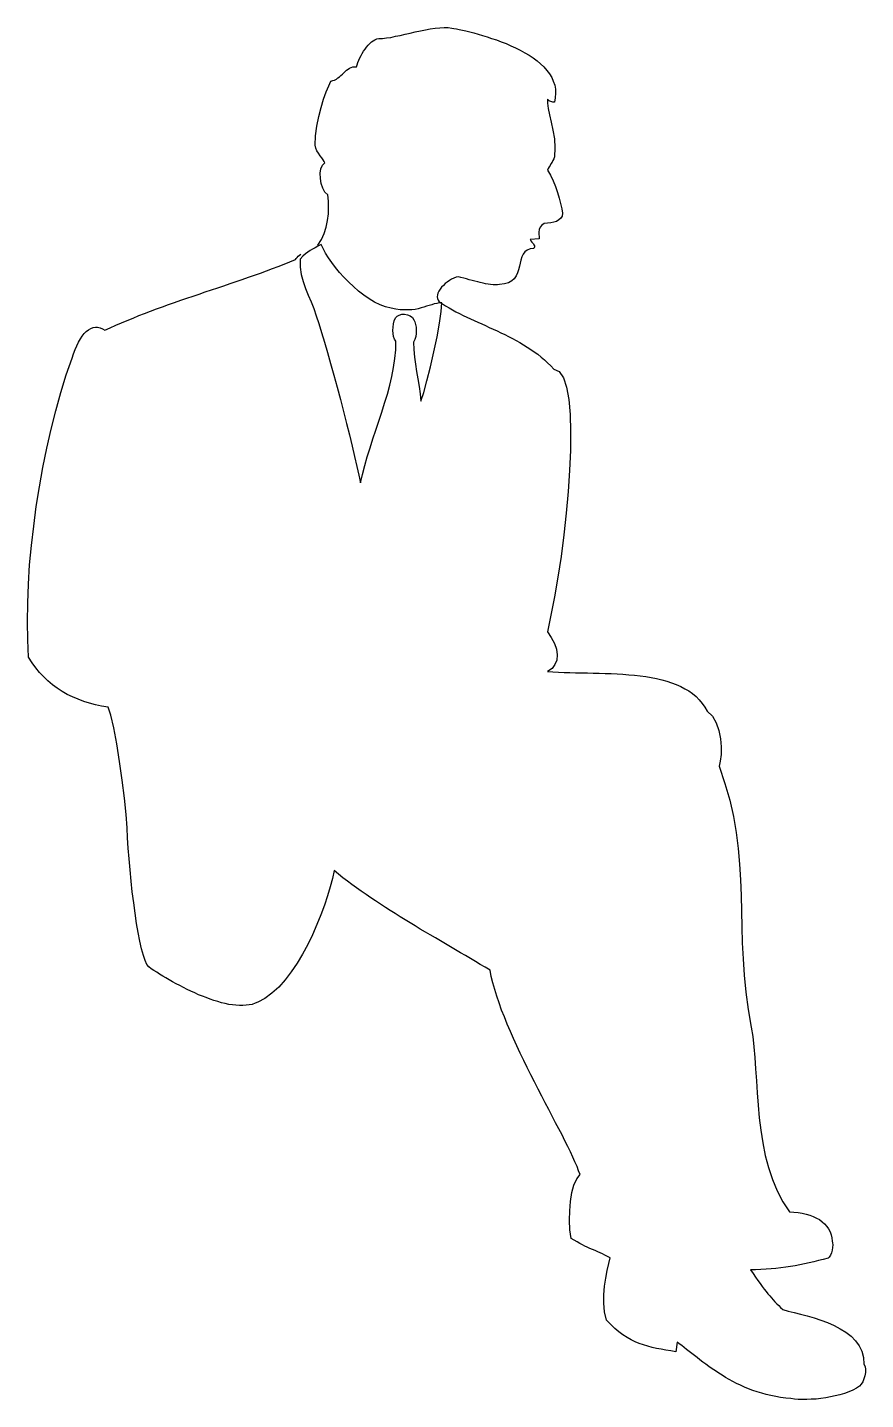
# Model space of a CAD drawing. Extents: x 145.2 to 146.03, y 51.78 to 53.14.
import ezdxf

# ---------------------------------------------------------------- set-up
doc = ezdxf.new("R2010")
doc.units = 0
doc.layers.get('0').update_dxf_attribs({"linetype": 'CONTINUOUS'})

msp = doc.modelspace()

# ---------------------------------------------------------------- linework, layer by layer
at = {"linetype": 'CONTINUOUS'}
for points in [[(145.4876, 52.9235), (145.4881, 52.9236), (145.4916, 52.9292), (145.4942, 52.9352), (145.4962, 52.9415), (145.4976, 52.9479), (145.4984, 52.9545), (145.4986, 52.9609), (145.4985, 52.9671), (145.4978, 52.9732), (145.495, 52.976), (145.4929, 52.9798), (145.4914, 52.9845), (145.4905, 52.9896), (145.4904, 52.9946), (145.491, 52.9991), (145.4925, 53.0027), (145.4948, 53.0048), (145.4944, 53.0063), (145.4934, 53.008), (145.492, 53.0099), (145.4904, 53.012), (145.4888, 53.0144), (145.4872, 53.0169), (145.486, 53.0195), (145.4853, 53.0223), (145.4857, 53.0316), (145.487, 53.0412), (145.4889, 53.0506), (145.4912, 53.0597), (145.4937, 53.0679), (145.4962, 53.0751), (145.4988, 53.0811), (145.501, 53.0855), (145.5029, 53.0861), (145.5046, 53.0867), (145.5064, 53.0877), (145.5079, 53.0888), (145.5093, 53.09), (145.5108, 53.0913), (145.5123, 53.0925), (145.5136, 53.0938), (145.5149, 53.0952), (145.5164, 53.0964), (145.5179, 53.0974), (145.5193, 53.0984), (145.5208, 53.099), (145.5225, 53.0996), (145.5243, 53.0997), (145.5261, 53.0996), (145.5268, 53.1017), (145.5276, 53.104), (145.5285, 53.1062), (145.5296, 53.1085), (145.5307, 53.1108), (145.5319, 53.113), (145.5332, 53.1153), (145.5347, 53.1173), (145.5361, 53.1193), (145.5376, 53.1212), (145.5394, 53.1228), (145.541, 53.1243), (145.5427, 53.1256), (145.5444, 53.1265), (145.5463, 53.1273), (145.5482, 53.1277), (145.5519, 53.1279), (145.5559, 53.1283), (145.5602, 53.1289), (145.5647, 53.1299), (145.5695, 53.1308), (145.5743, 53.132), (145.5793, 53.1331), (145.5843, 53.1343), (145.5893, 53.1353), (145.5942, 53.1364), (145.5991, 53.1372), (145.6038, 53.138), (145.6084, 53.1384), (145.6128, 53.1387), (145.6168, 53.1385), (145.6205, 53.1381), (145.6225, 53.1377), (145.6249, 53.1373), (145.6277, 53.1367), (145.6309, 53.136), (145.6343, 53.1352), (145.638, 53.1343), (145.642, 53.1332), (145.6463, 53.1321), (145.6505, 53.1308), (145.6551, 53.1295), (145.6597, 53.1279), (145.6644, 53.1263), (145.6692, 53.1245), (145.6739, 53.1227), (145.6786, 53.1205), (145.6832, 53.1184), (145.6879, 53.1161), (145.6923, 53.1137), (145.6966, 53.1112), (145.7006, 53.1085), (145.7045, 53.1056), (145.7081, 53.1026), (145.7113, 53.0996), (145.7142, 53.0962), (145.7167, 53.0929), (145.719, 53.0893), (145.7206, 53.0857), (145.722, 53.0818), (145.7226, 53.0778), (145.7229, 53.0737), (145.7225, 53.0693), (145.7216, 53.0649), (145.7202, 53.065), (145.7192, 53.0651), (145.7181, 53.0655), (145.7173, 53.0659), (145.7165, 53.0663), (145.7158, 53.0669), (145.7153, 53.0674), (145.7149, 53.0679), (145.7147, 53.0639), (145.7155, 53.0587), (145.7169, 53.0524), (145.7186, 53.0452), (145.7202, 53.0372), (145.7216, 53.0287), (145.7221, 53.0197), (145.7216, 53.0107), (145.721, 53.0089), (145.7202, 53.0072), (145.7193, 53.0056), (145.7183, 53.004), (145.7174, 53.0024), (145.7165, 53.0009), (145.7155, 52.9993), (145.7149, 52.9977), (145.7178, 52.9926), (145.7205, 52.9872), (145.7228, 52.9814), (145.7248, 52.9757), (145.7265, 52.97), (145.7278, 52.9646), (145.7289, 52.9595), (145.7296, 52.9551), (145.7292, 52.9523), (145.728, 52.9502), (145.7261, 52.9485), (145.7238, 52.9471), (145.7212, 52.9462), (145.7181, 52.9457), (145.7149, 52.9453), (145.7117, 52.945), (145.7091, 52.9434), (145.7075, 52.9413), (145.7067, 52.939), (145.7063, 52.9366), (145.7063, 52.9343), (145.7065, 52.9323), (145.7066, 52.9308), (145.7065, 52.93), (145.6978, 52.9292), (145.6985, 52.9279), (145.6993, 52.9267), (145.7002, 52.9258), (145.701, 52.9248), (145.7015, 52.9239), (145.7019, 52.9228), (145.7019, 52.9218), (145.7014, 52.9204), (145.6977, 52.9199), (145.6947, 52.9187), (145.6925, 52.917), (145.6909, 52.9147), (145.6895, 52.912), (145.6886, 52.9089), (145.6879, 52.9059), (145.6871, 52.9027), (145.6863, 52.8993), (145.6852, 52.8963), (145.6839, 52.8932), (145.682, 52.8905), (145.6796, 52.8883), (145.6764, 52.8865), (145.6724, 52.8853), (145.6674, 52.8848), (145.6654, 52.8845), (145.6634, 52.8845), (145.6611, 52.8845), (145.6587, 52.8848), (145.6563, 52.8851), (145.6537, 52.8855), (145.6512, 52.886), (145.6485, 52.8867), (145.6459, 52.8873), (145.6431, 52.888), (145.6403, 52.8888), (145.6376, 52.8895), (145.6348, 52.8903), (145.6321, 52.8911), (145.6294, 52.8917), (145.6268, 52.8924), (145.6246, 52.8919), (145.6224, 52.8911), (145.6201, 52.89), (145.618, 52.8887), (145.6158, 52.8872), (145.6138, 52.8856), (145.612, 52.8839), (145.6102, 52.882), (145.6088, 52.8801), (145.6076, 52.8781), (145.6066, 52.8762), (145.6061, 52.8744), (145.6058, 52.8725), (145.6061, 52.8708), (145.6068, 52.8692), (145.608, 52.8677), (145.611, 52.8656), (145.6142, 52.8636), (145.6176, 52.8616), (145.6209, 52.8597), (145.6244, 52.8578), (145.6278, 52.8561), (145.6314, 52.8542), (145.6351, 52.8525), (145.6387, 52.8509), (145.6424, 52.8492), (145.6461, 52.8474), (145.6499, 52.8458), (145.6536, 52.8441), (145.6573, 52.8423), (145.6612, 52.8406), (145.665, 52.8389), (145.6688, 52.8371), (145.6726, 52.8353), (145.6763, 52.8334), (145.6802, 52.8315), (145.6838, 52.8295), (145.6875, 52.8274), (145.6911, 52.8253), (145.6947, 52.823), (145.6983, 52.8207), (145.7018, 52.8183), (145.7053, 52.8158), (145.7086, 52.8131), (145.7118, 52.8103), (145.715, 52.8074), (145.7181, 52.8043), (145.7212, 52.8011), (145.7264, 52.7987), (145.7305, 52.7927), (145.7336, 52.7833), (145.7358, 52.7711), (145.7372, 52.7564), (145.7377, 52.7396), (145.7374, 52.721), (145.7366, 52.7011), (145.7353, 52.6803), (145.7333, 52.6589), (145.731, 52.6374), (145.7282, 52.6162), (145.7252, 52.5957), (145.7218, 52.5762), (145.7183, 52.558), (145.7147, 52.5417), (145.7186, 52.536), (145.7217, 52.5301), (145.7236, 52.5244), (145.7244, 52.5189), (145.724, 52.5137), (145.7222, 52.5093), (145.7193, 52.5054), (145.7149, 52.5025), (145.7202, 52.5021), (145.7257, 52.5018), (145.7313, 52.5016), (145.7369, 52.5014), (145.7426, 52.5013), (145.7485, 52.5012), (145.7543, 52.501), (145.7601, 52.5009), (145.766, 52.5008), (145.7719, 52.5006), (145.7777, 52.5004), (145.7836, 52.5001), (145.7894, 52.4997), (145.7951, 52.4993), (145.8008, 52.4988), (145.8064, 52.4981), (145.8119, 52.4974), (145.8173, 52.4965), (145.8225, 52.4956), (145.8277, 52.4944), (145.8326, 52.493), (145.8373, 52.4914), (145.842, 52.4897), (145.8464, 52.4878), (145.8505, 52.4855), (145.8545, 52.4833), (145.8581, 52.4806), (145.8616, 52.4777), (145.8648, 52.4745), (145.8677, 52.471), (145.8703, 52.4673), (145.8725, 52.4633), (145.8777, 52.4583), (145.8815, 52.4518), (145.8841, 52.4442), (145.8857, 52.436), (145.8864, 52.428), (145.8863, 52.4204), (145.8855, 52.4139), (145.8843, 52.4088), (145.8901, 52.3918), (145.8948, 52.3754), (145.8984, 52.3593), (145.9012, 52.3434), (145.9032, 52.3276), (145.9046, 52.3122), (145.9055, 52.2968), (145.906, 52.2813), (145.9064, 52.2658), (145.9068, 52.2504), (145.9072, 52.2346), (145.908, 52.2186), (145.9091, 52.2024), (145.9107, 52.1858), (145.913, 52.1687), (145.916, 52.1512), (145.9175, 52.1418), (145.9187, 52.1318), (145.9196, 52.1213), (145.9204, 52.1101), (145.9211, 52.0983), (145.9219, 52.0864), (145.9228, 52.0742), (145.924, 52.0617), (145.9255, 52.0493), (145.9274, 52.0369), (145.9299, 52.0245), (145.933, 52.0125), (145.9369, 52.0007), (145.9417, 51.9895), (145.9473, 51.9787), (145.9539, 51.9686), (145.9582, 51.9684), (145.9625, 51.968), (145.9665, 51.9674), (145.9702, 51.9664), (145.974, 51.9654), (145.9773, 51.9642), (145.9805, 51.9626), (145.9836, 51.961), (145.9862, 51.959), (145.9885, 51.9568), (145.9907, 51.9544), (145.9924, 51.9519), (145.9939, 51.9491), (145.9949, 51.9461), (145.9956, 51.9429), (145.9959, 51.9396), (145.9964, 51.938), (145.9967, 51.936), (145.9964, 51.9335), (145.996, 51.9309), (145.9952, 51.9283), (145.9943, 51.926), (145.9931, 51.9241), (145.9919, 51.9229), (145.9872, 51.9217), (145.9825, 51.9205), (145.9778, 51.9193), (145.9733, 51.9183), (145.9686, 51.9173), (145.9641, 51.9164), (145.9594, 51.9155), (145.9547, 51.9146), (145.9501, 51.914), (145.9453, 51.9133), (145.9405, 51.9128), (145.9357, 51.9124), (145.9307, 51.912), (145.9256, 51.9118), (145.9204, 51.9116), (145.9152, 51.9116), (145.9179, 51.9077), (145.9204, 51.9041), (145.9227, 51.9008), (145.925, 51.8978), (145.927, 51.895), (145.9289, 51.8925), (145.9307, 51.8901), (145.9326, 51.8878), (145.9343, 51.8857), (145.9361, 51.8837), (145.9378, 51.8818), (145.9395, 51.8798), (145.9414, 51.8779), (145.9433, 51.8761), (145.9451, 51.8741), (145.9473, 51.8721), (145.9526, 51.8707), (145.9585, 51.8693), (145.9648, 51.8678), (145.9714, 51.8659), (145.9781, 51.8641), (145.9848, 51.8618), (145.9915, 51.8593), (145.9979, 51.8565), (146.004, 51.8532), (146.0096, 51.8498), (146.0147, 51.8458), (146.0191, 51.8414), (146.0227, 51.8364), (146.0254, 51.831), (146.027, 51.8249), (146.0274, 51.8183), (146.0286, 51.8159), (146.029, 51.8131), (146.0288, 51.81), (146.0283, 51.8068), (146.0274, 51.8037), (146.0262, 51.8008), (146.0247, 51.7984), (146.0231, 51.7965), (146.0199, 51.7945), (146.0163, 51.7926), (146.0123, 51.7909), (146.0081, 51.7894), (146.0037, 51.7881), (145.9991, 51.7869), (145.9944, 51.786), (145.9896, 51.785), (145.9849, 51.7844), (145.9801, 51.7838), (145.9754, 51.7836), (145.9709, 51.7833), (145.9666, 51.7833), (145.9625, 51.7834), (145.9588, 51.7837), (145.9553, 51.7842), (145.9502, 51.7848), (145.9451, 51.7854), (145.9403, 51.7862), (145.9355, 51.7872), (145.9309, 51.7884), (145.9264, 51.7896), (145.922, 51.7909), (145.9178, 51.7924), (145.9135, 51.794), (145.9095, 51.7957), (145.9055, 51.7974), (145.9016, 51.7993), (145.8979, 51.8012), (145.8943, 51.8032), (145.8907, 51.8052), (145.8872, 51.8073), (145.8839, 51.8095), (145.8807, 51.8116), (145.8775, 51.8137), (145.8743, 51.816), (145.8713, 51.8181), (145.8684, 51.8203), (145.8654, 51.8225), (145.8626, 51.8247), (145.86, 51.8267), (145.8573, 51.8288), (145.8548, 51.8308), (145.8522, 51.8328), (145.8497, 51.8347), (145.8474, 51.8366), (145.845, 51.8383), (145.8428, 51.84), (145.8417, 51.8306), (145.8366, 51.8314), (145.8318, 51.8322), (145.8271, 51.833), (145.8226, 51.8339), (145.8181, 51.8348), (145.8138, 51.8359), (145.8097, 51.8372), (145.8055, 51.8387), (145.8014, 51.8403), (145.7974, 51.8423), (145.7934, 51.8446), (145.7894, 51.8472), (145.7854, 51.8502), (145.7814, 51.8536), (145.7773, 51.8574), (145.7732, 51.8618), (145.7713, 51.8699), (145.7705, 51.8785), (145.7705, 51.8869), (145.7712, 51.8953), (145.7724, 51.9033), (145.7739, 51.9108), (145.7753, 51.9176), (145.7768, 51.9233), (145.7741, 51.9247), (145.7715, 51.926), (145.7691, 51.9271), (145.7668, 51.9281), (145.7647, 51.9292), (145.7625, 51.9301), (145.7604, 51.9311), (145.7583, 51.932), (145.7561, 51.9329), (145.754, 51.9339), (145.7517, 51.9349), (145.7493, 51.9361), (145.7468, 51.9375), (145.7441, 51.9391), (145.7412, 51.9407), (145.7381, 51.9425), (145.737, 51.9511), (145.7366, 51.9604), (145.7368, 51.9698), (145.7376, 51.979), (145.739, 51.9877), (145.741, 51.9951), (145.7437, 52.0013), (145.747, 52.0055), (145.7456, 52.0094), (145.744, 52.0136), (145.742, 52.0181), (145.7398, 52.0229), (145.7374, 52.028), (145.7349, 52.0333), (145.7321, 52.0388), (145.7292, 52.0447), (145.7261, 52.0507), (145.7229, 52.0568), (145.7195, 52.0632), (145.7161, 52.0698), (145.7126, 52.0764), (145.7091, 52.0831), (145.7055, 52.09), (145.7019, 52.0971), (145.6983, 52.1041), (145.6949, 52.1113), (145.6914, 52.1183), (145.6879, 52.1255), (145.6846, 52.1328), (145.6812, 52.14), (145.6782, 52.147), (145.6751, 52.1541), (145.6723, 52.1612), (145.6695, 52.1681), (145.6671, 52.1751), (145.6648, 52.1817), (145.6627, 52.1884), (145.661, 52.195), (145.6593, 52.2012), (145.6581, 52.2074), (145.6533, 52.2103), (145.6485, 52.2131), (145.6437, 52.2161), (145.6389, 52.2189), (145.634, 52.2218), (145.629, 52.2247), (145.6241, 52.2275), (145.6192, 52.2305), (145.6141, 52.2334), (145.6092, 52.2363), (145.6042, 52.2393), (145.5991, 52.2422), (145.5942, 52.2451), (145.5891, 52.2481), (145.5842, 52.2512), (145.5793, 52.2541), (145.5743, 52.2572), (145.5694, 52.2602), (145.5644, 52.2633), (145.5595, 52.2664), (145.5547, 52.2694), (145.5498, 52.2726), (145.545, 52.2759), (145.5403, 52.2789), (145.5356, 52.2823), (145.5309, 52.2855), (145.5263, 52.2888), (145.5217, 52.2921), (145.5172, 52.2955), (145.5128, 52.2988), (145.5084, 52.3023), (145.5041, 52.3058), (145.5025, 52.2981), (145.5002, 52.2899), (145.4977, 52.2809), (145.4946, 52.2717), (145.491, 52.2621), (145.4872, 52.2524), (145.4828, 52.2425), (145.4781, 52.2329), (145.473, 52.2234), (145.4675, 52.2143), (145.4618, 52.2059), (145.4557, 52.198), (145.4494, 52.1908), (145.4427, 52.1847), (145.4358, 52.1796), (145.4287, 52.1757), (145.426, 52.1747), (145.4232, 52.1737), (145.4203, 52.1732), (145.4172, 52.1728), (145.414, 52.1725), (145.4107, 52.1725), (145.4072, 52.1728), (145.4037, 52.1732), (145.4001, 52.1737), (145.3965, 52.1745), (145.3929, 52.1753), (145.3892, 52.1764), (145.3853, 52.1776), (145.3816, 52.1788), (145.3777, 52.1803), (145.374, 52.1817), (145.3701, 52.1832), (145.3664, 52.185), (145.3626, 52.1867), (145.3589, 52.1884), (145.3553, 52.1903), (145.3517, 52.1922), (145.3481, 52.194), (145.3446, 52.1959), (145.3413, 52.1979), (145.3379, 52.1998), (145.3349, 52.2016), (145.3318, 52.2035), (145.3289, 52.2054), (145.3262, 52.2071), (145.3235, 52.2088), (145.3211, 52.2106), (145.3192, 52.213), (145.3175, 52.2169), (145.3158, 52.2221), (145.314, 52.2286), (145.3123, 52.2361), (145.3106, 52.2445), (145.3091, 52.2537), (145.3075, 52.2636), (145.3062, 52.274), (145.3048, 52.2847), (145.3036, 52.2955), (145.3026, 52.3064), (145.3016, 52.3174), (145.3008, 52.3279), (145.3002, 52.3382), (145.2998, 52.3479), (145.2987, 52.3611), (145.297, 52.3773), (145.2948, 52.3951), (145.2923, 52.4135), (145.2895, 52.431), (145.2865, 52.4467), (145.2836, 52.4593), (145.2808, 52.4674), (145.2745, 52.4683), (145.2685, 52.4697), (145.2625, 52.4711), (145.2568, 52.4729), (145.2513, 52.475), (145.2458, 52.4773), (145.2406, 52.4798), (145.2355, 52.4827), (145.2307, 52.4859), (145.2261, 52.4894), (145.2215, 52.4932), (145.2173, 52.4972), (145.2133, 52.5016), (145.2094, 52.5062), (145.2058, 52.5112), (145.2023, 52.5165), (145.2015, 52.5339), (145.2012, 52.5516), (145.2015, 52.5699), (145.2022, 52.5886), (145.2034, 52.6077), (145.2051, 52.6268), (145.2074, 52.6461), (145.2099, 52.6655), (145.213, 52.6848), (145.2165, 52.7041), (145.2203, 52.723), (145.2246, 52.7418), (145.2293, 52.7601), (145.2342, 52.778), (145.2396, 52.7954), (145.2453, 52.812), (145.2468, 52.8164), (145.2484, 52.8205), (145.25, 52.8243), (145.2517, 52.8278), (145.2536, 52.831), (145.2554, 52.8338), (145.2574, 52.8362), (145.2594, 52.8383), (145.2616, 52.8401), (145.2637, 52.8414), (145.266, 52.8422), (145.2683, 52.8426), (145.2705, 52.8426), (145.2729, 52.8421), (145.2753, 52.8411), (145.2777, 52.8395), (145.2831, 52.8421), (145.2885, 52.8445), (145.2941, 52.8469), (145.2998, 52.8493), (145.3055, 52.8516), (145.3112, 52.854), (145.317, 52.8561), (145.3228, 52.8584), (145.3287, 52.8606), (145.3346, 52.8628), (145.3406, 52.8649), (145.3466, 52.867), (145.3526, 52.8692), (145.3588, 52.8712), (145.3648, 52.8733), (145.3709, 52.8753), (145.3769, 52.8775), (145.383, 52.8795), (145.3892, 52.8816), (145.3952, 52.8836), (145.4013, 52.8856), (145.4073, 52.8877), (145.4133, 52.8897), (145.4194, 52.8919), (145.4254, 52.894), (145.4314, 52.8961), (145.4372, 52.8983), (145.4431, 52.9004), (145.449, 52.9025), (145.4547, 52.9048), (145.4605, 52.9071), (145.4661, 52.9094), (145.4667, 52.9104), (145.4675, 52.9115), (145.4687, 52.9126), (145.4699, 52.9138), (145.4713, 52.9147), (145.4713, 52.9147)], [(145.4706, 52.9099), (145.4706, 52.9019), (145.4716, 52.8945), (145.4735, 52.8876), (145.4759, 52.8808), (145.4786, 52.8742), (145.4814, 52.8676), (145.484, 52.8609), (145.4863, 52.8538), (145.4889, 52.8462), (145.4917, 52.8375), (145.4946, 52.8279), (145.4977, 52.8175), (145.5007, 52.8066), (145.5039, 52.7951), (145.5071, 52.7832), (145.5103, 52.7713), (145.5134, 52.7593), (145.5163, 52.7476), (145.5193, 52.7361), (145.522, 52.725), (145.5244, 52.7147), (145.5266, 52.705), (145.5285, 52.6963), (145.5301, 52.6887), (145.5321, 52.6972), (145.5344, 52.7059), (145.5369, 52.7146), (145.5396, 52.7234), (145.5425, 52.7322), (145.5454, 52.741), (145.5484, 52.7498), (145.5513, 52.7588), (145.554, 52.7676), (145.5567, 52.7764), (145.5591, 52.7852), (145.5611, 52.794), (145.5628, 52.8028), (145.5641, 52.8115), (145.5649, 52.8202), (145.5652, 52.8287), (145.5639, 52.8309), (145.5629, 52.8334), (145.5624, 52.8362), (145.5621, 52.8394), (145.5623, 52.8426), (145.5627, 52.8458), (145.5635, 52.8489), (145.5647, 52.8518), (145.5663, 52.8534), (145.5684, 52.8546), (145.5711, 52.8553), (145.5737, 52.8553), (145.5766, 52.8549), (145.5791, 52.8538), (145.5814, 52.8522), (145.5828, 52.85), (145.5838, 52.8479), (145.5844, 52.8454), (145.585, 52.8426), (145.5852, 52.8395), (145.5851, 52.8365), (145.5847, 52.8333), (145.5838, 52.8305), (145.5824, 52.8278), (145.5828, 52.8205), (145.5835, 52.8131), (145.5846, 52.8059), (145.5856, 52.7987), (145.5868, 52.7915), (145.588, 52.7841), (145.5891, 52.7768), (145.5899, 52.7695), (145.5926, 52.778), (145.5958, 52.7896), (145.5992, 52.8034), (145.6027, 52.8182), (145.6058, 52.8329), (145.6083, 52.8466), (145.6099, 52.8582), (145.6106, 52.8668), (145.608, 52.8665), (145.6055, 52.8661), (145.603, 52.8656), (145.6006, 52.8648), (145.598, 52.864), (145.5955, 52.8632), (145.5928, 52.8624), (145.5902, 52.8616), (145.5872, 52.8608), (145.5842, 52.8602), (145.5808, 52.8598), (145.5773, 52.8596), (145.5736, 52.8596), (145.5695, 52.8598), (145.5652, 52.8604), (145.5604, 52.8613), (145.5549, 52.8628), (145.5495, 52.8648), (145.544, 52.8674), (145.5386, 52.8706), (145.5333, 52.8742), (145.5282, 52.8782), (145.5232, 52.8827), (145.5185, 52.8872), (145.5138, 52.8919), (145.5095, 52.8967), (145.5055, 52.9016), (145.5019, 52.9064), (145.4986, 52.9112), (145.4957, 52.9158), (145.4933, 52.9202), (145.4913, 52.9243), (145.4881, 52.9226), (145.4854, 52.921), (145.4828, 52.9196), (145.4804, 52.9183), (145.478, 52.9168), (145.4758, 52.9151), (145.4732, 52.9128), (145.4706, 52.9099)]]:
    msp.add_lwpolyline(points, dxfattribs=at)

doc.saveas('drawing.dxf')
